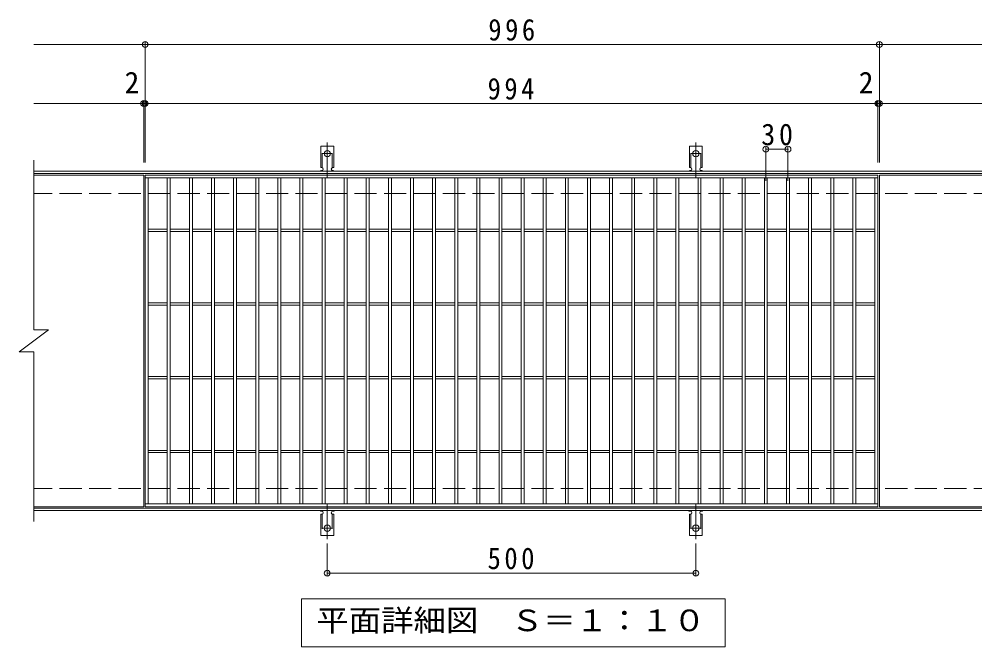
# Model space of a CAD drawing. Units: millimetres, scale not verified. Extents: x -1478 to 1719, y -1370 to 1126.
# Drawn here: x -667 to 630, y 274 to 1126 of the extents above; entities that cross this region are included whole.
import ezdxf
from ezdxf.enums import TextEntityAlignment as Align

# ---------------------------------------------------------------- set-up
doc = ezdxf.new("R2010")
doc.units = ezdxf.units.MM
doc.header["$LTSCALE"] = 10
doc.header["$PDMODE"] = 32
doc.header["$PDSIZE"] = 8
for name, pattern in [('CHAIN2', [12, 9, -1, 1, -1]), ('DASHED2', [3, 2, -1]), ('DASHED3', [4, 3, -1])]:
    doc.linetypes.add(name, pattern=pattern)
for name, color, linetype, lineweight in [('C-1', 2, 'Continuous', 9), ('C-2', 3, 'Continuous', 9), ('C-4', 7, 'Continuous', 9), ('C-5', 7, 'Continuous', 9), ('C-A', 3, 'Continuous', 9)]:
    doc.layers.add(name, color=color, linetype=linetype, lineweight=lineweight)
doc.styles.add('ＭＳ ゴシック', font='')
doc.styles.get('ＭＳ ゴシック').set_extended_font_data('MS Gothic')

msp = doc.modelspace()

# ---------------------------------------------------------------- linework, layer by layer
at = {"layer": 'C-1'}
for p, q in [((658.22, 919.46), (-646.78, 919.46)), ((658.22, 916.46), (-646.78, 916.46)), ((658.22, 462.46), (-646.78, 462.46)), ((658.22, 459.46), (-646.78, 459.46))]:
    msp.add_line(p, q, dxfattribs=at)
at = {"layer": 'C-1', "linetype": 'DASHED3'}
for p, q in [((658.22, 889.46), (-646.78, 889.46)), ((658.22, 489.46), (-646.78, 489.46))]:
    msp.add_line(p, q, dxfattribs=at)
at = {"layer": 'C-2'}
for p, q in [((-646.78, 934.46), (-646.78, 704.46)), ((-497.78, 914.46), (-646.78, 914.46)), ((-497.78, 914.46), (-497.78, 464.46)), ((-495.78, 910.46), (498.22, 910.46)), ((-491.78, 468.46), (-491.78, 910.46)), ((-465.78, 468.46), (-465.78, 910.46)), ((-461.78, 468.46), (-461.78, 910.46)), ((-435.78, 468.46), (-435.78, 910.46)), ((-431.78, 468.46), (-431.78, 910.46)), ((-405.78, 468.46), (-405.78, 910.46)), ((-401.78, 468.46), (-401.78, 910.46)), ((-375.78, 468.46), (-375.78, 910.46)), ((-371.78, 468.46), (-371.78, 910.46)), ((-345.78, 468.46), (-345.78, 910.46)), ((-341.78, 468.46), (-341.78, 910.46)), ((-315.78, 468.46), (-315.78, 910.46)), ((-311.78, 468.46), (-311.78, 910.46)), ((-285.78, 468.46), (-285.78, 910.46)), ((-281.78, 468.46), (-281.78, 910.46)), ((-255.78, 468.46), (-255.78, 910.46)), ((-251.78, 468.46), (-251.78, 910.46)), ((-225.78, 468.46), (-225.78, 910.46)), ((-221.78, 468.46), (-221.78, 910.46)), ((-195.78, 468.46), (-195.78, 910.46)), ((-191.78, 468.46), (-191.78, 910.46)), ((-165.78, 468.46), (-165.78, 910.46)), ((-161.78, 468.46), (-161.78, 910.46)), ((-135.78, 468.46), (-135.78, 910.46)), ((-131.78, 468.46), (-131.78, 910.46)), ((-105.78, 468.46), (-105.78, 910.46)), ((-101.78, 468.46), (-101.78, 910.46)), ((-75.78, 468.46), (-75.78, 910.46)), ((-71.78, 468.46), (-71.78, 910.46)), ((-45.78, 468.46), (-45.78, 910.46)), ((-41.78, 468.46), (-41.78, 910.46)), ((-15.78, 468.46), (-15.78, 910.46)), ((-11.78, 468.46), (-11.78, 910.46)), ((14.22, 468.46), (14.22, 910.46)), ((18.22, 468.46), (18.22, 910.46)), ((44.22, 468.46), (44.22, 910.46)), ((48.22, 468.46), (48.22, 910.46)), ((74.22, 468.46), (74.22, 910.46)), ((78.22, 468.46), (78.22, 910.46)), ((104.22, 468.46), (104.22, 910.46)), ((108.22, 468.46), (108.22, 910.46)), ((134.22, 468.46), (134.22, 910.46)), ((138.22, 468.46), (138.22, 910.46)), ((164.22, 468.46), (164.22, 910.46)), ((168.22, 468.46), (168.22, 910.46)), ((194.22, 468.46), (194.22, 910.46)), ((198.22, 468.46), (198.22, 910.46)), ((224.22, 468.46), (224.22, 910.46)), ((228.22, 468.46), (228.22, 910.46)), ((254.22, 468.46), (254.22, 910.46)), ((258.22, 468.46), (258.22, 910.46)), ((284.22, 468.46), (284.22, 910.46)), ((288.22, 468.46), (288.22, 910.46)), ((314.22, 468.46), (314.22, 910.46)), ((318.22, 468.46), (318.22, 910.46)), ((344.22, 468.46), (344.22, 910.46)), ((348.22, 468.46), (348.22, 910.46)), ((374.22, 468.46), (374.22, 910.46)), ((378.22, 468.46), (378.22, 910.46)), ((404.22, 468.46), (404.22, 910.46)), ((408.22, 468.46), (408.22, 910.46)), ((434.22, 468.46), (434.22, 910.46)), ((438.22, 468.46), (438.22, 910.46)), ((464.22, 468.46), (464.22, 910.46)), ((468.22, 468.46), (468.22, 910.46)), ((494.22, 468.46), (494.22, 910.46)), ((498.22, 914.46), (498.22, 464.46)), ((500.22, 914.46), (500.22, 464.46)), ((658.22, 914.46), (500.22, 914.46)), ((-491.78, 840.96), (-465.78, 840.96)), ((-491.78, 837.96), (-465.78, 837.96)), ((-461.78, 840.96), (-435.78, 840.96)), ((-461.78, 837.96), (-435.78, 837.96)), ((-431.78, 840.96), (-405.78, 840.96)), ((-431.78, 837.96), (-405.78, 837.96)), ((-401.78, 840.96), (-375.78, 840.96)), ((-401.78, 837.96), (-375.78, 837.96)), ((-371.78, 840.96), (-345.78, 840.96)), ((-371.78, 837.96), (-345.78, 837.96)), ((-341.78, 840.96), (-315.78, 840.96)), ((-341.78, 837.96), (-315.78, 837.96)), ((-311.78, 840.96), (-285.78, 840.96)), ((-311.78, 837.96), (-285.78, 837.96)), ((-281.78, 840.96), (-255.78, 840.96)), ((-281.78, 837.96), (-255.78, 837.96)), ((-251.78, 840.96), (-225.78, 840.96)), ((-251.78, 837.96), (-225.78, 837.96)), ((-221.78, 840.96), (-195.78, 840.96)), ((-221.78, 837.96), (-195.78, 837.96)), ((-191.78, 840.96), (-165.78, 840.96)), ((-191.78, 837.96), (-165.78, 837.96)), ((-161.78, 840.96), (-135.78, 840.96)), ((-161.78, 837.96), (-135.78, 837.96)), ((-131.78, 840.96), (-105.78, 840.96)), ((-131.78, 837.96), (-105.78, 837.96)), ((-101.78, 840.96), (-75.78, 840.96)), ((-101.78, 837.96), (-75.78, 837.96)), ((-71.78, 840.96), (-45.78, 840.96)), ((-71.78, 837.96), (-45.78, 837.96)), ((-41.78, 840.96), (-15.78, 840.96)), ((-41.78, 837.96), (-15.78, 837.96)), ((-11.78, 840.96), (14.22, 840.96)), ((-11.78, 837.96), (14.22, 837.96)), ((18.22, 840.96), (44.22, 840.96)), ((18.22, 837.96), (44.22, 837.96)), ((48.22, 840.96), (74.22, 840.96)), ((48.22, 837.96), (74.22, 837.96)), ((78.22, 840.96), (104.22, 840.96)), ((78.22, 837.96), (104.22, 837.96)), ((108.22, 840.96), (134.22, 840.96)), ((108.22, 837.96), (134.22, 837.96)), ((138.22, 840.96), (164.22, 840.96)), ((138.22, 837.96), (164.22, 837.96)), ((168.22, 840.96), (194.22, 840.96)), ((168.22, 837.96), (194.22, 837.96)), ((198.22, 840.96), (224.22, 840.96)), ((198.22, 837.96), (224.22, 837.96)), ((228.22, 840.96), (254.22, 840.96)), ((228.22, 837.96), (254.22, 837.96)), ((258.22, 840.96), (284.22, 840.96)), ((258.22, 837.96), (284.22, 837.96)), ((288.22, 840.96), (314.22, 840.96)), ((288.22, 837.96), (314.22, 837.96)), ((318.22, 840.96), (344.22, 840.96)), ((318.22, 837.96), (344.22, 837.96)), ((348.22, 840.96), (374.22, 840.96)), ((348.22, 837.96), (374.22, 837.96)), ((378.22, 840.96), (404.22, 840.96)), ((378.22, 837.96), (404.22, 837.96)), ((408.22, 840.96), (434.22, 840.96)), ((408.22, 837.96), (434.22, 837.96)), ((438.22, 840.96), (464.22, 840.96)), ((438.22, 837.96), (464.22, 837.96)), ((468.22, 840.96), (494.22, 840.96)), ((468.22, 837.96), (494.22, 837.96)), ((-491.78, 740.96), (-465.78, 740.96)), ((-461.78, 740.96), (-435.78, 740.96)), ((-431.78, 740.96), (-405.78, 740.96)), ((-401.78, 740.96), (-375.78, 740.96)), ((-371.78, 740.96), (-345.78, 740.96)), ((-341.78, 740.96), (-315.78, 740.96)), ((-311.78, 740.96), (-285.78, 740.96)), ((-281.78, 740.96), (-255.78, 740.96)), ((-251.78, 740.96), (-225.78, 740.96)), ((-221.78, 740.96), (-195.78, 740.96)), ((-191.78, 740.96), (-165.78, 740.96)), ((-161.78, 740.96), (-135.78, 740.96)), ((-131.78, 740.96), (-105.78, 740.96)), ((-101.78, 740.96), (-75.78, 740.96)), ((-71.78, 740.96), (-45.78, 740.96)), ((-41.78, 740.96), (-15.78, 740.96)), ((-11.78, 740.96), (14.22, 740.96)), ((18.22, 740.96), (44.22, 740.96)), ((48.22, 740.96), (74.22, 740.96)), ((78.22, 740.96), (104.22, 740.96)), ((108.22, 740.96), (134.22, 740.96)), ((138.22, 740.96), (164.22, 740.96)), ((168.22, 740.96), (194.22, 740.96)), ((198.22, 740.96), (224.22, 740.96)), ((228.22, 740.96), (254.22, 740.96)), ((258.22, 740.96), (284.22, 740.96)), ((288.22, 740.96), (314.22, 740.96)), ((318.22, 740.96), (344.22, 740.96)), ((348.22, 740.96), (374.22, 740.96)), ((378.22, 740.96), (404.22, 740.96)), ((408.22, 740.96), (434.22, 740.96)), ((438.22, 740.96), (464.22, 740.96)), ((468.22, 740.96), (494.22, 740.96)), ((-491.78, 737.96), (-465.78, 737.96)), ((-461.78, 737.96), (-435.78, 737.96)), ((-431.78, 737.96), (-405.78, 737.96)), ((-401.78, 737.96), (-375.78, 737.96)), ((-371.78, 737.96), (-345.78, 737.96)), ((-341.78, 737.96), (-315.78, 737.96)), ((-311.78, 737.96), (-285.78, 737.96)), ((-281.78, 737.96), (-255.78, 737.96)), ((-251.78, 737.96), (-225.78, 737.96)), ((-221.78, 737.96), (-195.78, 737.96)), ((-191.78, 737.96), (-165.78, 737.96)), ((-161.78, 737.96), (-135.78, 737.96)), ((-131.78, 737.96), (-105.78, 737.96)), ((-101.78, 737.96), (-75.78, 737.96)), ((-71.78, 737.96), (-45.78, 737.96)), ((-41.78, 737.96), (-15.78, 737.96)), ((-11.78, 737.96), (14.22, 737.96)), ((18.22, 737.96), (44.22, 737.96)), ((48.22, 737.96), (74.22, 737.96)), ((78.22, 737.96), (104.22, 737.96)), ((108.22, 737.96), (134.22, 737.96)), ((138.22, 737.96), (164.22, 737.96)), ((168.22, 737.96), (194.22, 737.96)), ((198.22, 737.96), (224.22, 737.96)), ((228.22, 737.96), (254.22, 737.96)), ((258.22, 737.96), (284.22, 737.96)), ((288.22, 737.96), (314.22, 737.96)), ((318.22, 737.96), (344.22, 737.96)), ((348.22, 737.96), (374.22, 737.96)), ((378.22, 737.96), (404.22, 737.96)), ((408.22, 737.96), (434.22, 737.96)), ((438.22, 737.96), (464.22, 737.96)), ((468.22, 737.96), (494.22, 737.96)), ((-666.78, 674.46), (-626.78, 704.46)), ((-646.78, 704.46), (-626.78, 704.46)), ((-666.78, 674.46), (-646.78, 674.46)), ((-646.78, 674.46), (-646.78, 444.46)), ((-491.78, 640.96), (-465.78, 640.96)), ((-491.78, 637.96), (-465.78, 637.96)), ((-461.78, 640.96), (-435.78, 640.96)), ((-461.78, 637.96), (-435.78, 637.96)), ((-431.78, 640.96), (-405.78, 640.96)), ((-431.78, 637.96), (-405.78, 637.96)), ((-401.78, 640.96), (-375.78, 640.96)), ((-401.78, 637.96), (-375.78, 637.96)), ((-371.78, 640.96), (-345.78, 640.96)), ((-371.78, 637.96), (-345.78, 637.96)), ((-341.78, 640.96), (-315.78, 640.96)), ((-341.78, 637.96), (-315.78, 637.96)), ((-311.78, 640.96), (-285.78, 640.96)), ((-311.78, 637.96), (-285.78, 637.96)), ((-281.78, 640.96), (-255.78, 640.96)), ((-281.78, 637.96), (-255.78, 637.96)), ((-251.78, 640.96), (-225.78, 640.96)), ((-251.78, 637.96), (-225.78, 637.96)), ((-221.78, 640.96), (-195.78, 640.96)), ((-221.78, 637.96), (-195.78, 637.96)), ((-191.78, 640.96), (-165.78, 640.96)), ((-191.78, 637.96), (-165.78, 637.96)), ((-161.78, 640.96), (-135.78, 640.96)), ((-161.78, 637.96), (-135.78, 637.96)), ((-131.78, 640.96), (-105.78, 640.96)), ((-131.78, 637.96), (-105.78, 637.96)), ((-101.78, 640.96), (-75.78, 640.96)), ((-101.78, 637.96), (-75.78, 637.96)), ((-71.78, 640.96), (-45.78, 640.96)), ((-71.78, 637.96), (-45.78, 637.96)), ((-41.78, 640.96), (-15.78, 640.96)), ((-41.78, 637.96), (-15.78, 637.96)), ((-11.78, 640.96), (14.22, 640.96)), ((-11.78, 637.96), (14.22, 637.96)), ((18.22, 640.96), (44.22, 640.96)), ((18.22, 637.96), (44.22, 637.96)), ((48.22, 640.96), (74.22, 640.96)), ((48.22, 637.96), (74.22, 637.96)), ((78.22, 640.96), (104.22, 640.96)), ((78.22, 637.96), (104.22, 637.96)), ((108.22, 640.96), (134.22, 640.96)), ((108.22, 637.96), (134.22, 637.96)), ((138.22, 640.96), (164.22, 640.96)), ((138.22, 637.96), (164.22, 637.96)), ((168.22, 640.96), (194.22, 640.96)), ((168.22, 637.96), (194.22, 637.96)), ((198.22, 640.96), (224.22, 640.96)), ((198.22, 637.96), (224.22, 637.96)), ((228.22, 640.96), (254.22, 640.96)), ((228.22, 637.96), (254.22, 637.96)), ((258.22, 640.96), (284.22, 640.96)), ((258.22, 637.96), (284.22, 637.96)), ((288.22, 640.96), (314.22, 640.96)), ((288.22, 637.96), (314.22, 637.96)), ((318.22, 640.96), (344.22, 640.96)), ((318.22, 637.96), (344.22, 637.96)), ((348.22, 640.96), (374.22, 640.96)), ((348.22, 637.96), (374.22, 637.96)), ((378.22, 640.96), (404.22, 640.96)), ((378.22, 637.96), (404.22, 637.96)), ((408.22, 640.96), (434.22, 640.96)), ((408.22, 637.96), (434.22, 637.96)), ((438.22, 640.96), (464.22, 640.96)), ((438.22, 637.96), (464.22, 637.96)), ((468.22, 640.96), (494.22, 640.96)), ((468.22, 637.96), (494.22, 637.96)), ((-491.78, 540.96), (-465.78, 540.96)), ((-491.78, 537.96), (-465.78, 537.96)), ((-461.78, 540.96), (-435.78, 540.96)), ((-461.78, 537.96), (-435.78, 537.96)), ((-431.78, 540.96), (-405.78, 540.96)), ((-431.78, 537.96), (-405.78, 537.96)), ((-401.78, 540.96), (-375.78, 540.96)), ((-401.78, 537.96), (-375.78, 537.96)), ((-371.78, 540.96), (-345.78, 540.96)), ((-371.78, 537.96), (-345.78, 537.96)), ((-341.78, 540.96), (-315.78, 540.96)), ((-341.78, 537.96), (-315.78, 537.96)), ((-311.78, 540.96), (-285.78, 540.96)), ((-311.78, 537.96), (-285.78, 537.96)), ((-281.78, 540.96), (-255.78, 540.96)), ((-281.78, 537.96), (-255.78, 537.96)), ((-251.78, 540.96), (-225.78, 540.96)), ((-251.78, 537.96), (-225.78, 537.96)), ((-221.78, 540.96), (-195.78, 540.96)), ((-221.78, 537.96), (-195.78, 537.96)), ((-191.78, 540.96), (-165.78, 540.96)), ((-191.78, 537.96), (-165.78, 537.96)), ((-161.78, 540.96), (-135.78, 540.96)), ((-161.78, 537.96), (-135.78, 537.96)), ((-131.78, 540.96), (-105.78, 540.96)), ((-131.78, 537.96), (-105.78, 537.96)), ((-101.78, 540.96), (-75.78, 540.96)), ((-101.78, 537.96), (-75.78, 537.96)), ((-71.78, 540.96), (-45.78, 540.96)), ((-71.78, 537.96), (-45.78, 537.96)), ((-41.78, 540.96), (-15.78, 540.96)), ((-41.78, 537.96), (-15.78, 537.96)), ((-11.78, 540.96), (14.22, 540.96)), ((-11.78, 537.96), (14.22, 537.96)), ((18.22, 540.96), (44.22, 540.96)), ((18.22, 537.96), (44.22, 537.96)), ((48.22, 540.96), (74.22, 540.96)), ((48.22, 537.96), (74.22, 537.96)), ((78.22, 540.96), (104.22, 540.96)), ((78.22, 537.96), (104.22, 537.96)), ((108.22, 540.96), (134.22, 540.96)), ((108.22, 537.96), (134.22, 537.96)), ((138.22, 540.96), (164.22, 540.96)), ((138.22, 537.96), (164.22, 537.96)), ((168.22, 540.96), (194.22, 540.96)), ((168.22, 537.96), (194.22, 537.96)), ((198.22, 540.96), (224.22, 540.96)), ((198.22, 537.96), (224.22, 537.96)), ((228.22, 540.96), (254.22, 540.96)), ((228.22, 537.96), (254.22, 537.96)), ((258.22, 540.96), (284.22, 540.96)), ((258.22, 537.96), (284.22, 537.96)), ((288.22, 540.96), (314.22, 540.96)), ((288.22, 537.96), (314.22, 537.96)), ((318.22, 540.96), (344.22, 540.96)), ((318.22, 537.96), (344.22, 537.96)), ((348.22, 540.96), (374.22, 540.96)), ((348.22, 537.96), (374.22, 537.96)), ((378.22, 540.96), (404.22, 540.96)), ((378.22, 537.96), (404.22, 537.96)), ((408.22, 540.96), (434.22, 540.96)), ((408.22, 537.96), (434.22, 537.96)), ((438.22, 540.96), (464.22, 540.96)), ((438.22, 537.96), (464.22, 537.96)), ((468.22, 540.96), (494.22, 540.96)), ((468.22, 537.96), (494.22, 537.96)), ((498.22, 468.46), (-495.78, 468.46)), ((-497.78, 464.46), (-646.78, 464.46)), ((498.22, 464.46), (-495.78, 464.46)), ((658.22, 464.46), (500.22, 464.46))]:
    msp.add_line(p, q, dxfattribs=at)
msp.add_lwpolyline([(-495.78, 464.46), (-495.78, 914.46), (498.22, 914.46)], dxfattribs=at)
at = {"layer": 'C-4'}
for p, q in [((-646.78, 1091.46), (658.22, 1091.46)), ((-495.78, 931.46), (-495.78, 1094.46)), ((500.22, 931.46), (500.22, 1094.46)), ((-646.78, 1011.46), (658.22, 1011.46)), ((-497.78, 931.46), (-497.78, 1014.46)), ((498.22, 931.46), (498.22, 1014.46)), ((346.22, 906.46), (346.22, 952.46)), ((346.22, 949.46), (376.22, 949.46)), ((376.22, 906.46), (376.22, 952.46)), ((-248.78, 414.74), (-248.78, 371.46)), ((251.22, 414.74), (251.22, 371.46)), ((-248.78, 374.46), (251.22, 374.46))]:
    msp.add_line(p, q, dxfattribs=at)
for p in [(-495.78, 1091.46), (500.22, 1091.46), (-497.78, 1011.46), (-495.78, 1011.46), (498.22, 1011.46), (500.22, 1011.46), (346.22, 949.46), (376.22, 949.46), (-248.78, 374.46), (251.22, 374.46)]:
    msp.add_point(p, dxfattribs=at)
at = {"layer": 'C-5'}
msp.add_lwpolyline([(-283.78, 274.46), (-283.78, 339.46), (291.22, 339.46), (291.22, 274.46)], close=True, dxfattribs=at)
at = {"layer": 'C-A'}
for p, q in [((-257.53, 924.46), (-257.53, 953.46)), ((-240.03, 953.46), (-257.53, 953.46)), ((-240.03, 924.46), (-240.03, 953.46)), ((242.47, 924.46), (242.47, 953.46)), ((259.97, 953.46), (242.47, 953.46)), ((259.97, 924.46), (259.97, 953.46)), ((-257.53, 924.46), (-256.28, 924.46)), ((-240.03, 924.46), (-241.28, 924.46)), ((242.47, 924.46), (243.72, 924.46)), ((259.97, 924.46), (258.72, 924.46)), ((-256.78, 920.46), (-256.28, 920.46)), ((-241.29, 920.46), (-240.77, 920.46)), ((243.22, 920.46), (243.72, 920.46)), ((258.71, 920.46), (259.23, 920.46)), ((-257.53, 454.46), (-256.28, 454.46)), ((-257.53, 454.46), (-257.53, 425.46)), ((-256.78, 458.46), (-256.28, 458.46)), ((-241.29, 458.46), (-240.77, 458.46)), ((-240.03, 454.46), (-241.28, 454.46)), ((-240.03, 454.46), (-240.03, 425.46)), ((242.47, 454.46), (243.72, 454.46)), ((242.47, 454.46), (242.47, 425.46)), ((243.22, 458.46), (243.72, 458.46)), ((258.71, 458.46), (259.23, 458.46)), ((259.97, 454.46), (258.72, 454.46)), ((259.97, 454.46), (259.97, 425.46)), ((-240.03, 425.46), (-257.53, 425.46)), ((259.97, 425.46), (242.47, 425.46))]:
    msp.add_line(p, q, dxfattribs=at)
at = {"layer": 'C-A', "linetype": 'DASHED2'}
for p, q in [((-255.53, 924.31), (-255.53, 953.46)), ((-242.03, 924.31), (-242.03, 953.46)), ((244.47, 924.31), (244.47, 953.46)), ((257.97, 924.31), (257.97, 953.46)), ((-255.53, 454.6), (-255.53, 425.46)), ((-242.03, 454.6), (-242.03, 425.46)), ((244.47, 454.6), (244.47, 425.46)), ((257.97, 454.6), (257.97, 425.46))]:
    msp.add_line(p, q, dxfattribs=at)
at = {"layer": 'C-A', "color": 7, "linetype": 'CHAIN2'}
for p, q in [((-248.78, 910.99), (-248.78, 958.39)), ((251.22, 910.99), (251.22, 958.39)), ((-254.56, 943.46), (-243.01, 943.46)), ((245.44, 943.46), (256.99, 943.46)), ((-248.78, 467.93), (-248.78, 420.53)), ((251.22, 467.93), (251.22, 420.53)), ((-254.56, 435.46), (-243.01, 435.46)), ((245.44, 435.46), (256.99, 435.46))]:
    msp.add_line(p, q, dxfattribs=at)
at = {"layer": 'C-A'}
for centre in [(-248.78, 943.46), (251.22, 943.46), (-248.78, 435.46), (251.22, 435.46)]:
    msp.add_circle(centre, 4.25, dxfattribs=at)
for centre, start, end in [((-256.28, 922.46), 270, 90), ((-241.28, 922.46), 90, 269.8667), ((243.72, 922.46), 270, 90), ((258.72, 922.46), 90, 269.8667), ((-256.78, 918.46), 90.27596, 150.00047), ((-240.78, 918.46), 29.99927, 89.75836), ((243.22, 918.46), 90.27596, 150.00047), ((259.22, 918.46), 29.99927, 89.75836), ((-256.78, 460.46), 209.99951, 269.72403), ((-256.28, 456.46), 270, 90), ((-241.28, 456.46), 90.13329, 270), ((-240.78, 460.46), 270.24162, 330.00072), ((243.22, 460.46), 209.99951, 269.72403), ((243.72, 456.46), 270, 90), ((258.72, 456.46), 90.13329, 270), ((259.22, 460.46), 270.24162, 330.00072)]:
    msp.add_arc(centre, 2, start, end, dxfattribs=at)

# ---------------------------------------------------------------- texts
at = {"layer": 'C-4', "color": 2, "style": 'ＭＳ ゴシック'}
for p in [(-523.74, 1016.46), (472.25, 1016.46)]:
    msp.add_text('2', height=29.33, dxfattribs=at).set_placement(p, align=Align.BOTTOM_LEFT)
at = {"layer": 'C-4', "color": 2, "char_height": 29.33, "attachment_point": 7, "style": 'ＭＳ ゴシック'}
for s, insert in [('\\T1.27;\\W0.9;996', (-30.28, 1096.46)), ('\\T1.27;\\W0.9;994', (-31.28, 1016.46)), ('\\T1.27;\\W0.95;30', (339.97, 954.46)), ('\\T1.27;\\W0.9;500', (-31.28, 379.46))]:
    msp.add_mtext(s, dxfattribs=dict(at, insert=insert))
at = {"layer": 'C-5', "color": 2, "style": 'ＭＳ ゴシック', "width": 1.1}
msp.add_text('平面詳細図\u3000Ｓ＝１：１０', height=29.33, dxfattribs=at).set_placement((-263.78, 286.96), align=Align.BOTTOM_LEFT)

doc.saveas('drawing.dxf')
